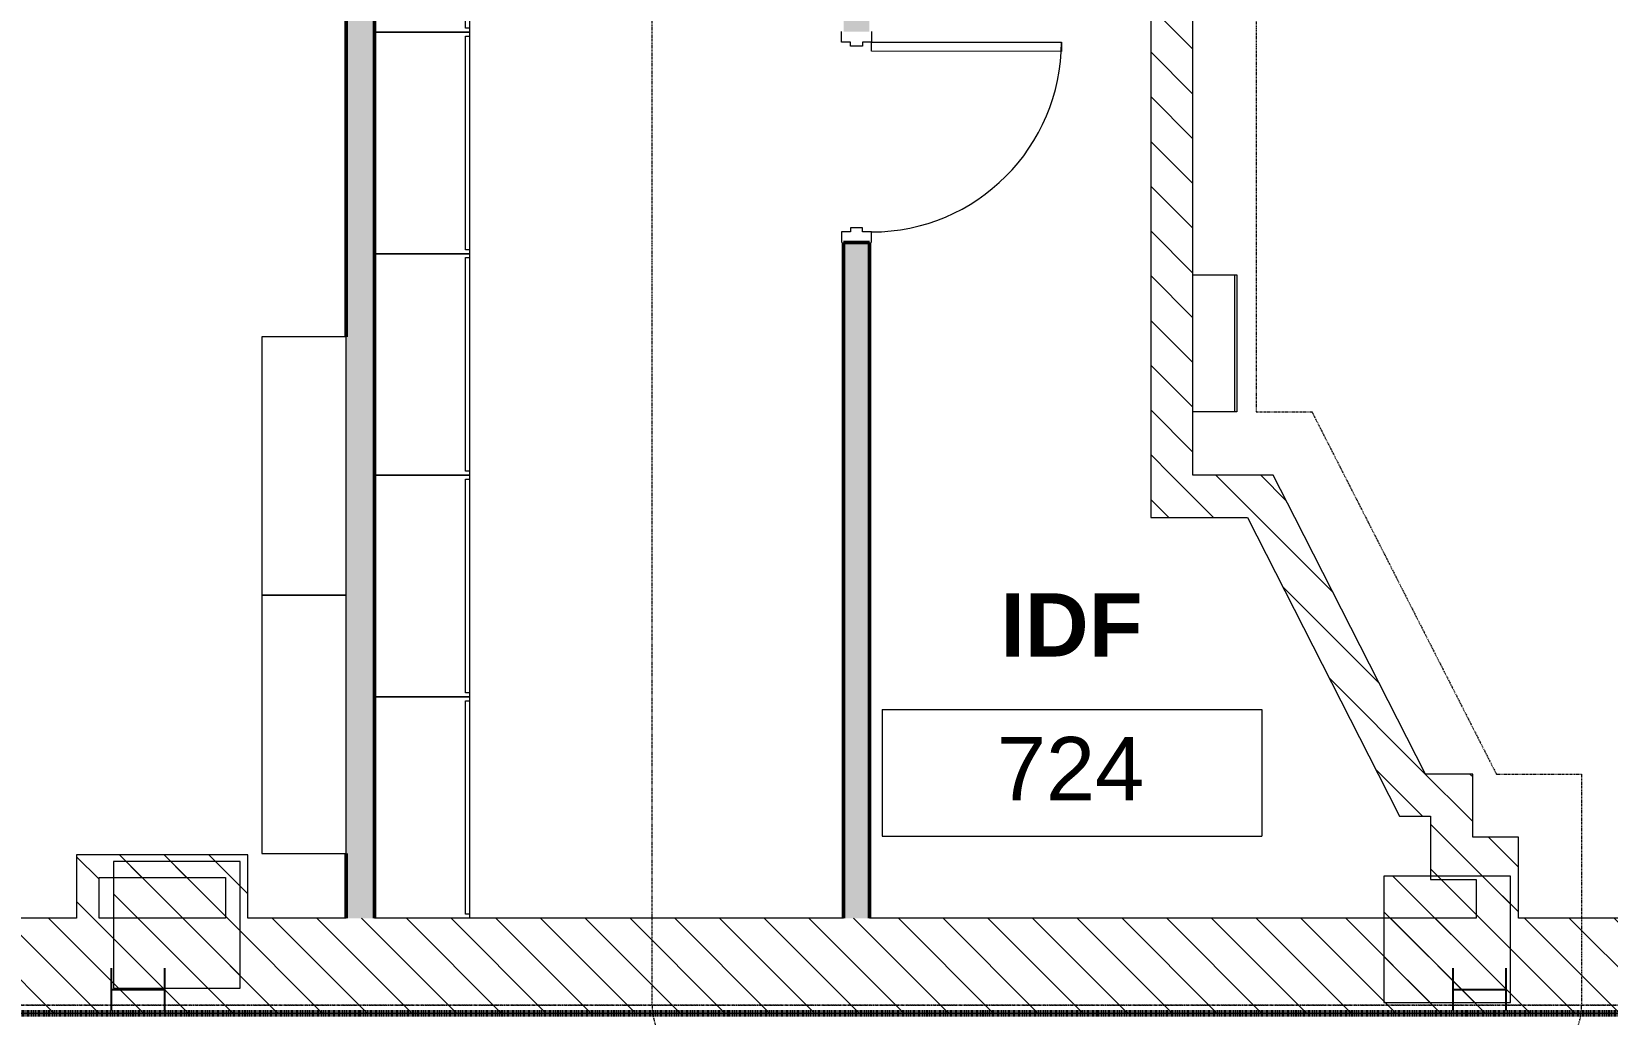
# Model space of a CAD drawing. Header units: inches. Extents: x -897 to 1409, y -1054 to 924.
# Drawn here: x -365 to -66.1, y -555.9 to -369.5 of the extents above; entities that cross this region are included whole.
import ezdxf

# ---------------------------------------------------------------- set-up
doc = ezdxf.new("R2010")
doc.units = ezdxf.units.IN
doc.header["$MEASUREMENT"] = 0
for name, pattern in [('Dash Dot 3_16_', [0.3125, 0.1875, -0.0625, 0, -0.0625]), ('Double Dash 3_8_', [1, 0.375, -0.125, 0.125, -0.125, 0.125, -0.125]), ('Double Dash 3_8__2_', [1, 0.375, -0.125, 0.125, -0.125, 0.125, -0.125])]:
    doc.linetypes.add(name, pattern=pattern)
for name, color, linetype, lineweight in [('A-ANNO-SYMB', 150, 'Continuous', 9), ('A-AREA-IDEN', 2, 'Continuous', 9), ('A-DETL', 90, 'Continuous', 13), ('A-DOOR', 31, 'Continuous', 13), ('A-DOOR-FRAM', 31, 'Continuous', 20), ('A-WALL', 113, 'Continuous', 13), ('A-WALL-PATT', 111, 'Continuous', 13), ('C-PROP-LINE', 91, 'Double Dash 3_8_', 20), ('I-FURN', 30, 'Continuous', 9), ('I-WALL', 2, 'Continuous', 13), ('Q-SPCQ', 91, 'Continuous', 13), ('S-COLS', 52, 'Continuous', 13), ('S-COLS-SYMB', 171, 'Continuous', 20)]:
    doc.layers.add(name, color=color, linetype=linetype, lineweight=lineweight)
doc.styles.add('Arial_4', font='arial.ttf', dxfattribs={"height": 12})
doc.styles.add('Arial_B', font='arialbd.ttf', dxfattribs={"height": 12})
pattern_1 = [(135, (0, 0), (-4.24264, -4.24264), [])]

# ---------------------------------------------------------------- blocks, each defined once
blk = doc.blocks.new('W-Wide Flange-Column - W10X49-819827-7TH FLOOR TELECOM PLAN')
at = {"layer": 'S-COLS-SYMB', "color": 63, "lineweight": 25}
for p, q in [((-4.01, 5.05), (4.01, 5.05)), ((0, 5.05), (0, -5.05)), ((-4.01, -5.05), (4.01, -5.05))]:
    blk.add_line(p, q, dxfattribs=at)
blk = doc.blocks.new('5649_structural model_2019_rvt-1-7TH FLOOR TELECOM PLAN')
at = {"color": 123, "lineweight": 13, "rotation": 89.9999999999999}
for p in [(-344.82, -551.12), (-90.32, -551.12)]:
    blk.add_blockref('W-Wide Flange-Column - W10X49-819827-7TH FLOOR TELECOM PLAN', p, dxfattribs=at)
blk = doc.blocks.new('Room Tag - Room Tag-84095-7TH FLOOR TELECOM PLAN')
at = {"layer": 'A-AREA-IDEN'}
for p, q in [((-0.375, -0.0625), (-0.375, -0.3125)), ((-0.375, -0.0625), (0.375, -0.0625)), ((0.375, -0.0625), (0.375, -0.3125)), ((-0.375, -0.3125), (0.375, -0.3125))]:
    blk.add_line(p, q, dxfattribs=at)
blk = doc.blocks.new('Single-HM Frame - Storage 36_ - 8_ H wd-2841647-7TH FLOOR TELECOM PLAN')
at = {"layer": 'A-DOOR', "color": 253}
for p, q in [((-18, 2.87), (-17.99, 38.87)), ((-17.99, 38.87), (-16.24, 38.87)), ((-16.24, 38.87), (-16.25, 2.87)), ((-16.25, 2.87), (-18, 2.87))]:
    blk.add_line(p, q, dxfattribs=at)
blk.add_arc((-18, 2.87), 36, 360, 89.99, dxfattribs=at)
at = {"layer": 'A-DOOR-FRAM', "color": 133}
for p, q in [((-20, 2.87), (-18, 2.87)), ((-18, 2.87), (-18, 1.12)), ((-18, 1.12), (-17.25, 1.12)), ((-17.25, 1.12), (-17.25, -1.12)), ((17.25, 1.12), (17.25, -1.12)), ((18, 1.12), (17.25, 1.12)), ((18, 2.87), (18, 1.12)), ((20, 2.87), (18, 2.87)), ((-18, -2.87), (-20, -2.87)), ((-18, -1.12), (-18, -2.87)), ((-17.25, -1.12), (-18, -1.12)), ((17.25, -1.12), (18, -1.12)), ((18, -1.12), (18, -2.87)), ((18, -2.87), (20, -2.87))]:
    blk.add_line(p, q, dxfattribs=at)
blk = doc.blocks.new('Shelving - 48_ x 16_ x 96_-3257954-7TH FLOOR TELECOM PLAN')
at = {"layer": 'I-FURN', "color": 53}
for p, q in [((24.5, -4), (-24.5, -4)), ((-24.5, -4), (-24.5, -20)), ((24.5, -20), (24.5, -4)), ((-24.5, -20), (24.5, -20))]:
    blk.add_line(p, q, dxfattribs=at)
blk = doc.blocks.new('Cabinet File - Lateral 4 Drawer - 42_ x 18_ x 60_-V38-7TH FLOOR TELECOM PLAN')
at = {"layer": 'I-FURN', "color": 53}
for p, q in [((-28.09, 27.78), (-28.09, 45.78)), ((-28.09, 45.78), (13.91, 45.78)), ((-27.34, 45.78), (13.16, 45.78)), ((-27.34, 45.03), (-27.34, 45.78)), ((13.16, 45.03), (-27.34, 45.03)), ((13.16, 45.78), (13.16, 45.03))]:
    blk.add_line(p, q, dxfattribs=at)
blk = doc.blocks.new('Cabinet File - Lateral 4 Drawer - 42_ x 18_ x 60_-V39-7TH FLOOR TELECOM PLAN')
at = {"layer": 'I-FURN', "color": 53}
for p, q in [((-28.09, 27.78), (-28.09, 45.78)), ((-28.09, 45.78), (13.91, 45.78)), ((-27.34, 45.78), (13.16, 45.78)), ((-27.34, 45.03), (-27.34, 45.78)), ((13.16, 45.03), (-27.34, 45.03)), ((13.16, 45.78), (13.16, 45.03)), ((13.91, 45.78), (13.91, 27.78))]:
    blk.add_line(p, q, dxfattribs=at)
blk = doc.blocks.new('Fire Hose Cabinet - Existing Hose-3487094-7TH FLOOR TELECOM PLAN')
at = {"layer": 'Q-SPCQ', "color": 53, "lineweight": 9}
for p, q in [((-17.32, 4), (-17.32, 12.37)), ((-17.32, 12.37), (8.68, 12.37)), ((8.68, 12.37), (8.68, 4)), ((-17.32, 11.87), (8.68, 11.87)), ((8.68, 4), (-17.32, 4))]:
    blk.add_line(p, q, dxfattribs=at)
blk = doc.blocks.new('Family - ___-850868-7TH FLOOR TELECOM PLAN')
at = {"layer": 'C-PROP-LINE', "color": 133, "linetype": 'Double Dash 3_8__2_'}
blk.add_line((-889.89, -554.08), (389.27, -554.08), dxfattribs=at)
blk = doc.blocks.new('Family - ___-851313-7TH FLOOR TELECOM PLAN')
at = {"layer": 'C-PROP-LINE', "color": 133, "linetype": 'Double Dash 3_8__2_'}
blk.add_line((389.27, -554.08), (-889.89, -554.08), dxfattribs=at)

msp = doc.modelspace()

# ---------------------------------------------------------------- hatches: boundary and pattern name
at = {"layer": 'A-WALL-PATT', "lineweight": 9}
h = msp.add_hatch(dxfattribs=at)
h.set_pattern_fill('FP_1', color=53, style=0, pattern_type=2)
h.set_pattern_definition(pattern_1)
h.paths.add_polyline_path([(-144.73, -453.62), (-144.73, -189.37), (-152.73, -189.37), (-152.73, -453.62)], flags=0)
at = {"layer": 'A-WALL-PATT'}
h = msp.add_hatch(color=253, dxfattribs=at)
h.paths.add_polyline_path([(-305.35, -537.62), (-299.98, -537.62), (-299.98, -282.62), (-305.35, -282.62), (-305.35, -525.37)], flags=0)
h.paths.add_polyline_path([(-299.98, -242.62), (-299.98, -192.24), (-305.35, -192.24), (-305.35, -242.62)], flags=0)
h = msp.add_hatch(color=253, dxfattribs=at)
h.paths.add_polyline_path([(-206.1, -537.62), (-206.1, -409.49), (-210.98, -409.49), (-210.98, -537.62)], flags=0)
h.paths.add_polyline_path([(-206.1, -369.49), (-206.1, -361.74), (-210.98, -361.74), (-210.98, -369.49)], flags=0)
at = {"layer": 'A-WALL-PATT', "lineweight": 9}
h = msp.add_hatch(dxfattribs=at)
h.set_pattern_fill('FP_1', color=53, style=0, pattern_type=2)
h.set_pattern_definition(pattern_1)
h.paths.add_polyline_path([(-134.39, -461.62), (-125.41, -461.62), (-129.49, -453.62), (-152.73, -453.62), (-152.73, -461.62)], flags=0)
h = msp.add_hatch(dxfattribs=at)
h.set_pattern_fill('FP_1', color=53, style=0, pattern_type=2)
h.set_pattern_definition(pattern_1)
h.paths.add_polyline_path([(-100.62, -510.28), (-125.41, -461.62), (-134.39, -461.62), (-109.6, -510.28)], flags=0)
h = msp.add_hatch(dxfattribs=at)
h.set_pattern_fill('FP_1', color=53, style=0, pattern_type=2)
h.set_pattern_definition(pattern_1)
h.paths.add_polyline_path([(-91.62, -518.28), (-91.62, -510.28), (-109.6, -510.28), (-105.52, -518.28), (-99.62, -518.28)], flags=0)
h = msp.add_hatch(dxfattribs=at)
h.set_pattern_fill('FP_1', color=53, style=0, pattern_type=2)
h.set_pattern_definition(pattern_1)
h.paths.add_polyline_path([(-91.62, -530.28), (-91.62, -518.28), (-99.62, -518.28), (-99.62, -530.28)], flags=0)
h = msp.add_hatch(dxfattribs=at)
h.set_pattern_fill('FP_1', color=53, style=0, pattern_type=2)
h.set_pattern_definition(pattern_1)
h.paths.add_polyline_path([(-82.98, -530.28), (-82.98, -522.28), (-91.62, -522.28), (-91.62, -530.28), (-90.98, -530.28)], flags=0)
h = msp.add_hatch(dxfattribs=at)
h.set_pattern_fill('FP_1', color=53, style=0, pattern_type=2)
h.set_pattern_definition(pattern_1)
h.paths.add_polyline_path([(-352.23, -537.62), (-352.23, -525.62), (-356.48, -525.62), (-356.48, -537.62)], flags=0)
h = msp.add_hatch(dxfattribs=at)
h.set_pattern_fill('FP_1', color=53, style=0, pattern_type=2)
h.set_pattern_definition(pattern_1)
h.paths.add_polyline_path([(-328.23, -529.87), (-328.23, -525.62), (-352.23, -525.62), (-352.23, -529.87)], flags=0)
h = msp.add_hatch(dxfattribs=at)
h.set_pattern_fill('FP_1', color=53, style=0, pattern_type=2)
h.set_pattern_definition(pattern_1)
h.paths.add_polyline_path([(-323.98, -537.62), (-323.98, -525.62), (-328.23, -525.62), (-328.23, -537.62)], flags=0)
h = msp.add_hatch(dxfattribs=at)
h.set_pattern_fill('FP_1', color=53, style=0, pattern_type=2)
h.set_pattern_definition(pattern_1)
h.paths.add_polyline_path([(-82.98, -537.62), (-82.98, -530.28), (-90.98, -530.28), (-90.98, -537.62)], flags=0)
h = msp.add_hatch(dxfattribs=at)
h.set_pattern_fill('FP_1', color=53, style=0, pattern_type=2)
h.set_pattern_definition(pattern_1)
h.paths.add_polyline_path([(99.52, -555.62), (99.52, -537.62), (-853.35, -537.62), (-853.35, -555.62), (97.22, -555.62)], flags=0)
at = {"layer": 'S-COLS', "lineweight": 9}
h = msp.add_hatch(dxfattribs=at)
h.set_pattern_fill('FP_1', color=53, style=0, pattern_type=2)
h.set_pattern_definition(pattern_1)
h.paths.add_polyline_path([(-325.48, -550.87), (-325.48, -526.87), (-349.48, -526.87), (-349.48, -550.87)], flags=0)
h = msp.add_hatch(dxfattribs=at)
h.set_pattern_fill('FP_1', color=53, style=0, pattern_type=2)
h.set_pattern_definition(pattern_1)
h.paths.add_polyline_path([(-84.48, -553.62), (-84.48, -529.62), (-108.48, -529.62), (-108.48, -553.62)], flags=0)

# ---------------------------------------------------------------- linework, layer by layer
at = {"layer": 'A-ANNO-SYMB', "linetype": 'Dash Dot 3_16_'}
for p, q in [((-247.3, -554.08), (-247.3, -362)), ((-132.73, -362), (-132.73, -441.62)), ((-132.73, -441.62), (-122.13, -441.62)), ((-122.13, -441.62), (-87.15, -510.28)), ((-87.15, -510.28), (-70.98, -510.28)), ((-70.98, -510.28), (-70.98, -554.08))]:
    msp.add_line(p, q, dxfattribs=at)
for centre, start, end in [((-235.3, -554.08), 180, 270), ((-82.98, -554.08), 270, 0)]:
    msp.add_arc(centre, 12, start, end, dxfattribs=at)
at = {"layer": 'A-DETL', "linetype": 'Double Dash 3_8_', "lineweight": 140}
msp.add_line((-896.85, -555.62), (125.27, -555.62), dxfattribs=at)
at = {"layer": 'A-WALL', "color": 133, "lineweight": 20}
for p, q in [((-144.73, -453.62), (-144.73, -191.62)), ((-152.73, -366.62), (-152.73, -453.62)), ((-152.73, -453.62), (-152.73, -461.62)), ((-129.49, -453.62), (-144.73, -453.62)), ((-125.41, -461.62), (-129.49, -453.62)), ((-152.73, -461.62), (-134.39, -461.62)), ((-134.39, -461.62), (-109.6, -510.28)), ((-100.62, -510.28), (-125.41, -461.62)), ((-109.6, -510.28), (-105.52, -518.28)), ((-91.62, -510.28), (-100.62, -510.28)), ((-91.62, -518.28), (-91.62, -510.28)), ((-105.52, -518.28), (-99.62, -518.28)), ((-99.62, -518.28), (-99.62, -530.28)), ((-91.62, -522.28), (-91.62, -518.28)), ((-82.98, -522.28), (-91.62, -522.28)), ((-82.98, -530.28), (-82.98, -522.28)), ((-99.62, -530.28), (-91.62, -530.28)), ((-91.62, -530.28), (-90.98, -530.28)), ((-90.98, -530.28), (-90.98, -537.62)), ((-82.98, -537.62), (-82.98, -530.28)), ((-356.48, -537.62), (-563.48, -537.62)), ((-328.23, -537.62), (-352.23, -537.62)), ((-305.35, -537.62), (-323.98, -537.62)), ((-210.98, -537.62), (-299.98, -537.62)), ((-90.98, -537.62), (-206.1, -537.62)), ((99.52, -537.62), (-82.98, -537.62)), ((-853.35, -555.62), (99.52, -555.62))]:
    msp.add_line(p, q, dxfattribs=at)
at = {"layer": 'I-WALL', "color": 213, "lineweight": 50}
for p, q in [((-305.35, -282.62), (-305.35, -427.37)), ((-299.98, -537.62), (-299.98, -282.62)), ((-206.1, -409.49), (-210.98, -409.49)), ((-210.98, -409.49), (-210.98, -537.62)), ((-206.1, -537.62), (-206.1, -409.49)), ((-305.35, -525.37), (-305.35, -537.62))]:
    msp.add_line(p, q, dxfattribs=at)
at = {"layer": 'I-WALL', "color": 133, "lineweight": 20}
for p, q in [((-352.23, -525.62), (-356.48, -525.62)), ((-356.48, -525.62), (-356.48, -537.62)), ((-328.23, -525.62), (-352.23, -525.62)), ((-323.98, -525.62), (-328.23, -525.62)), ((-323.98, -537.62), (-323.98, -525.62)), ((-352.23, -529.87), (-328.23, -529.87)), ((-352.23, -537.62), (-352.23, -529.87)), ((-328.23, -529.87), (-328.23, -537.62))]:
    msp.add_line(p, q, dxfattribs=at)
at = {"layer": 'S-COLS', "color": 133, "lineweight": 20}
for p, q in [((-325.48, -526.87), (-349.48, -526.87)), ((-349.48, -526.87), (-349.48, -550.87)), ((-325.48, -550.87), (-325.48, -526.87)), ((-84.48, -529.62), (-108.48, -529.62)), ((-108.48, -529.62), (-108.48, -553.62)), ((-84.48, -553.62), (-84.48, -529.62)), ((-349.48, -550.87), (-325.48, -550.87)), ((-108.48, -553.62), (-84.48, -553.62))]:
    msp.add_line(p, q, dxfattribs=at)

# ---------------------------------------------------------------- block references
at = {"color": 133, "linetype": 'Double Dash 3_8__2_', "lineweight": 20}
for name in ['Family - ___-850868-7TH FLOOR TELECOM PLAN', 'Family - ___-851313-7TH FLOOR TELECOM PLAN']:
    msp.add_blockref(name, (0, 0), dxfattribs=at)
at = {"lineweight": 5}
msp.add_blockref('5649_structural model_2019_rvt-1-7TH FLOOR TELECOM PLAN', (0, 0), dxfattribs=at)
at = {"color": 53, "lineweight": 9}
for name, p, rotation in [('Cabinet File - Lateral 4 Drawer - 42_ x 18_ x 60_-V39-7TH FLOOR TELECOM PLAN', (-327.76, -355.71), 269.9999999999997), ('Cabinet File - Lateral 4 Drawer - 42_ x 18_ x 60_-V39-7TH FLOOR TELECOM PLAN', (-327.76, -397.71), 269.9999999999997), ('Single-HM Frame - Storage 36_ - 8_ H wd-2841647-7TH FLOOR TELECOM PLAN', (-208.54, -389.49), 269.9999999999999), ('Cabinet File - Lateral 4 Drawer - 42_ x 18_ x 60_-V39-7TH FLOOR TELECOM PLAN', (-327.76, -439.71), 269.9999999999997), ('Fire Hose Cabinet - Existing Hose-3487094-7TH FLOOR TELECOM PLAN', (-148.73, -432.94), 269.9999999999999), ('Shelving - 48_ x 16_ x 96_-3257954-7TH FLOOR TELECOM PLAN', (-325.35, -451.87), 89.99999999999986), ('Cabinet File - Lateral 4 Drawer - 42_ x 18_ x 60_-V39-7TH FLOOR TELECOM PLAN', (-327.76, -481.71), 269.9999999999997), ('Shelving - 48_ x 16_ x 96_-3257954-7TH FLOOR TELECOM PLAN', (-325.35, -500.87), 89.99999999999986), ('Cabinet File - Lateral 4 Drawer - 42_ x 18_ x 60_-V38-7TH FLOOR TELECOM PLAN', (-327.76, -523.71), 269.9999999999997)]:
    msp.add_blockref(name, p, dxfattribs=dict(at, rotation=rotation))
at = {"layer": 'A-AREA-IDEN', "xscale": 95.99999999999994, "yscale": 95.99999999999994, "zscale": 95.99999999999994}
msp.add_blockref('Room Tag - Room Tag-84095-7TH FLOOR TELECOM PLAN', (-167.64, -492.07), dxfattribs=at)

# ---------------------------------------------------------------- texts
at = {"layer": 'A-AREA-IDEN', "char_height": 12, "attachment_point": 1}
for s, insert, width, style in [('IDF', (-181.25, -476), 32.724, 'Arial_B'), ('724', (-181.92, -503.25), 33.633, 'Arial_4')]:
    msp.add_mtext(s, dxfattribs=dict(at, insert=insert, width=width, style=style))

doc.saveas('drawing.dxf')
